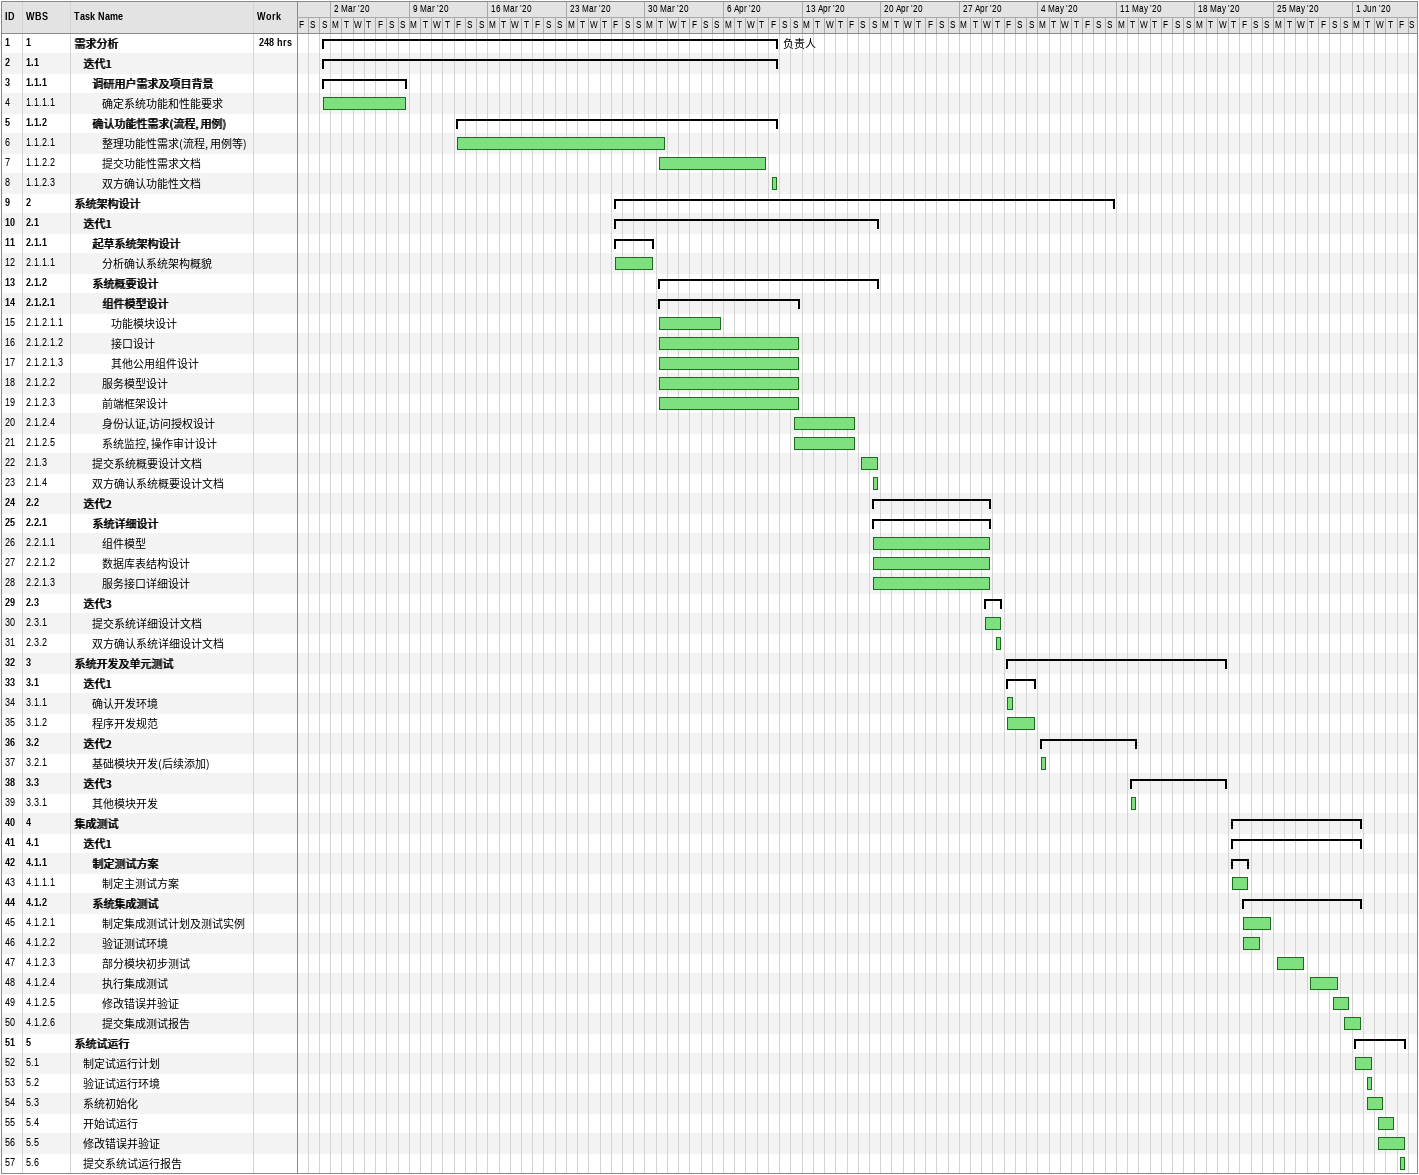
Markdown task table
| ID | WBS | Task | Start | Finish | Resources | Work (h) |
|---|---|---|---|---|---|---|
| 1 | 1 | **需求分析** | 2020-03-01 | 2020-04-10 | 负责人 | 248 |
| 2 | 1.1 | **迭代1** | 2020-03-01 | 2020-04-10 |  |  |
| 3 | 1.1.1 | **调研用户需求及项目背景** | 2020-03-01 | 2020-03-08 |  |  |
| 4 | 1.1.1.1 | 确定系统功能和性能要求 | 2020-03-01 | 2020-03-08 |  |  |
| 5 | 1.1.2 | **确认功能性需求(流程, 用例)** | 2020-03-13 | 2020-04-10 |  |  |
| 6 | 1.1.2.1 | 整理功能性需求(流程, 用例等) | 2020-03-13 | 2020-03-31 |  |  |
| 7 | 1.1.2.2 | 提交功能性需求文档 | 2020-03-31 | 2020-04-09 |  |  |
| 8 | 1.1.2.3 | 双方确认功能性文档 | 2020-04-10 | 2020-04-10 |  |  |
| 9 | 2 | **系统架构设计** | 2020-03-27 | 2020-05-10 |  |  |
| 10 | 2.1 | **迭代1** | 2020-03-27 | 2020-04-19 |  |  |
| 11 | 2.1.1 | **起草系统架构设计** | 2020-03-27 | 2020-03-30 |  |  |
| 12 | 2.1.1.1 | 分析确认系统架构概貌 | 2020-03-27 | 2020-03-30 |  |  |
| 13 | 2.1.2 | **系统概要设计** | 2020-03-31 | 2020-04-19 |  |  |
| 14 | 2.1.2.1 | **组件模型设计** | 2020-03-31 | 2020-04-12 |  |  |
| 15 | 2.1.2.1.1 | 功能模块设计 | 2020-03-31 | 2020-04-05 |  |  |
| 16 | 2.1.2.1.2 | 接口设计 | 2020-03-31 | 2020-04-12 |  |  |
| 17 | 2.1.2.1.3 | 其他公用组件设计 | 2020-03-31 | 2020-04-12 |  |  |
| 18 | 2.1.2.2 | 服务模型设计 | 2020-03-31 | 2020-04-12 |  |  |
| 19 | 2.1.2.3 | 前端框架设计 | 2020-03-31 | 2020-04-12 |  |  |
| 20 | 2.1.2.4 | 身份认证,访问授权设计 | 2020-04-12 | 2020-04-17 |  |  |
| 21 | 2.1.2.5 | 系统监控, 操作审计设计 | 2020-04-12 | 2020-04-17 |  |  |
| 22 | 2.1.3 | 提交系统概要设计文档 | 2020-04-18 | 2020-04-19 |  |  |
| 23 | 2.1.4 | 双方确认系统概要设计文档 | 2020-04-19 | 2020-04-19 |  |  |
| 24 | 2.2 | **迭代2** | 2020-04-19 | 2020-04-29 |  |  |
| 25 | 2.2.1 | **系统详细设计** | 2020-04-19 | 2020-04-29 |  |  |
| 26 | 2.2.1.1 | 组件模型 | 2020-04-19 | 2020-04-29 |  |  |
| 27 | 2.2.1.2 | 数据库表结构设计 | 2020-04-19 | 2020-04-29 |  |  |
| 28 | 2.2.1.3 | 服务接口详细设计 | 2020-04-19 | 2020-04-29 |  |  |
| 29 | 2.3 | **迭代3** | 2020-04-29 | 2020-04-30 |  |  |
| 30 | 2.3.1 | 提交系统详细设计文档 | 2020-04-29 | 2020-04-30 |  |  |
| 31 | 2.3.2 | 双方确认系统详细设计文档 | 2020-04-30 | 2020-04-30 |  |  |
| 32 | 3 | **系统开发及单元测试** | 2020-05-01 | 2020-05-20 |  |  |
| 33 | 3.1 | **迭代1** | 2020-05-01 | 2020-05-03 |  |  |
| 34 | 3.1.1 | 确认开发环境 | 2020-05-01 | 2020-05-01 |  |  |
| 35 | 3.1.2 | 程序开发规范 | 2020-05-01 | 2020-05-03 |  |  |
| 36 | 3.2 | **迭代2** | 2020-05-04 | 2020-05-12 |  |  |
| 37 | 3.2.1 | 基础模块开发(后续添加) | 2020-05-04 | 2020-05-04 |  |  |
| 38 | 3.3 | **迭代3** | 2020-05-12 | 2020-05-20 |  |  |
| 39 | 3.3.1 | 其他模块开发 | 2020-05-12 | 2020-05-12 |  |  |
| 40 | 4 | **集成测试** | 2020-05-21 | 2020-06-01 |  |  |
| 41 | 4.1 | **迭代1** | 2020-05-21 | 2020-06-01 |  |  |
| 42 | 4.1.1 | **制定测试方案** | 2020-05-21 | 2020-05-22 |  |  |
| 43 | 4.1.1.1 | 制定主测试方案 | 2020-05-21 | 2020-05-22 |  |  |
| 44 | 4.1.2 | **系统集成测试** | 2020-05-22 | 2020-06-01 |  |  |
| 45 | 4.1.2.1 | 制定集成测试计划及测试实例 | 2020-05-22 | 2020-05-24 |  |  |
| 46 | 4.1.2.2 | 验证测试环境 | 2020-05-22 | 2020-05-23 |  |  |
| 47 | 4.1.2.3 | 部分模块初步测试 | 2020-05-25 | 2020-05-27 |  |  |
| 48 | 4.1.2.4 | 执行集成测试 | 2020-05-28 | 2020-05-30 |  |  |
| 49 | 4.1.2.5 | 修改错误并验证 | 2020-05-30 | 2020-05-31 |  |  |
| 50 | 4.1.2.6 | 提交集成测试报告 | 2020-05-31 | 2020-06-01 |  |  |
| 51 | 5 | **系统试运行** | 2020-06-01 | 2020-06-05 |  |  |
| 52 | 5.1 | 制定试运行计划 | 2020-06-01 | 2020-06-02 |  |  |
| 53 | 5.2 | 验证试运行环境 | 2020-06-02 | 2020-06-02 |  |  |
| 54 | 5.3 | 系统初始化 | 2020-06-02 | 2020-06-03 |  |  |
| 55 | 5.4 | 开始试运行 | 2020-06-03 | 2020-06-04 |  |  |
| 56 | 5.5 | 修改错误并验证 | 2020-06-03 | 2020-06-05 |  |  |
| 57 | 5.6 | 提交系统试运行报告 | 2020-06-05 | 2020-06-05 |  |  |
